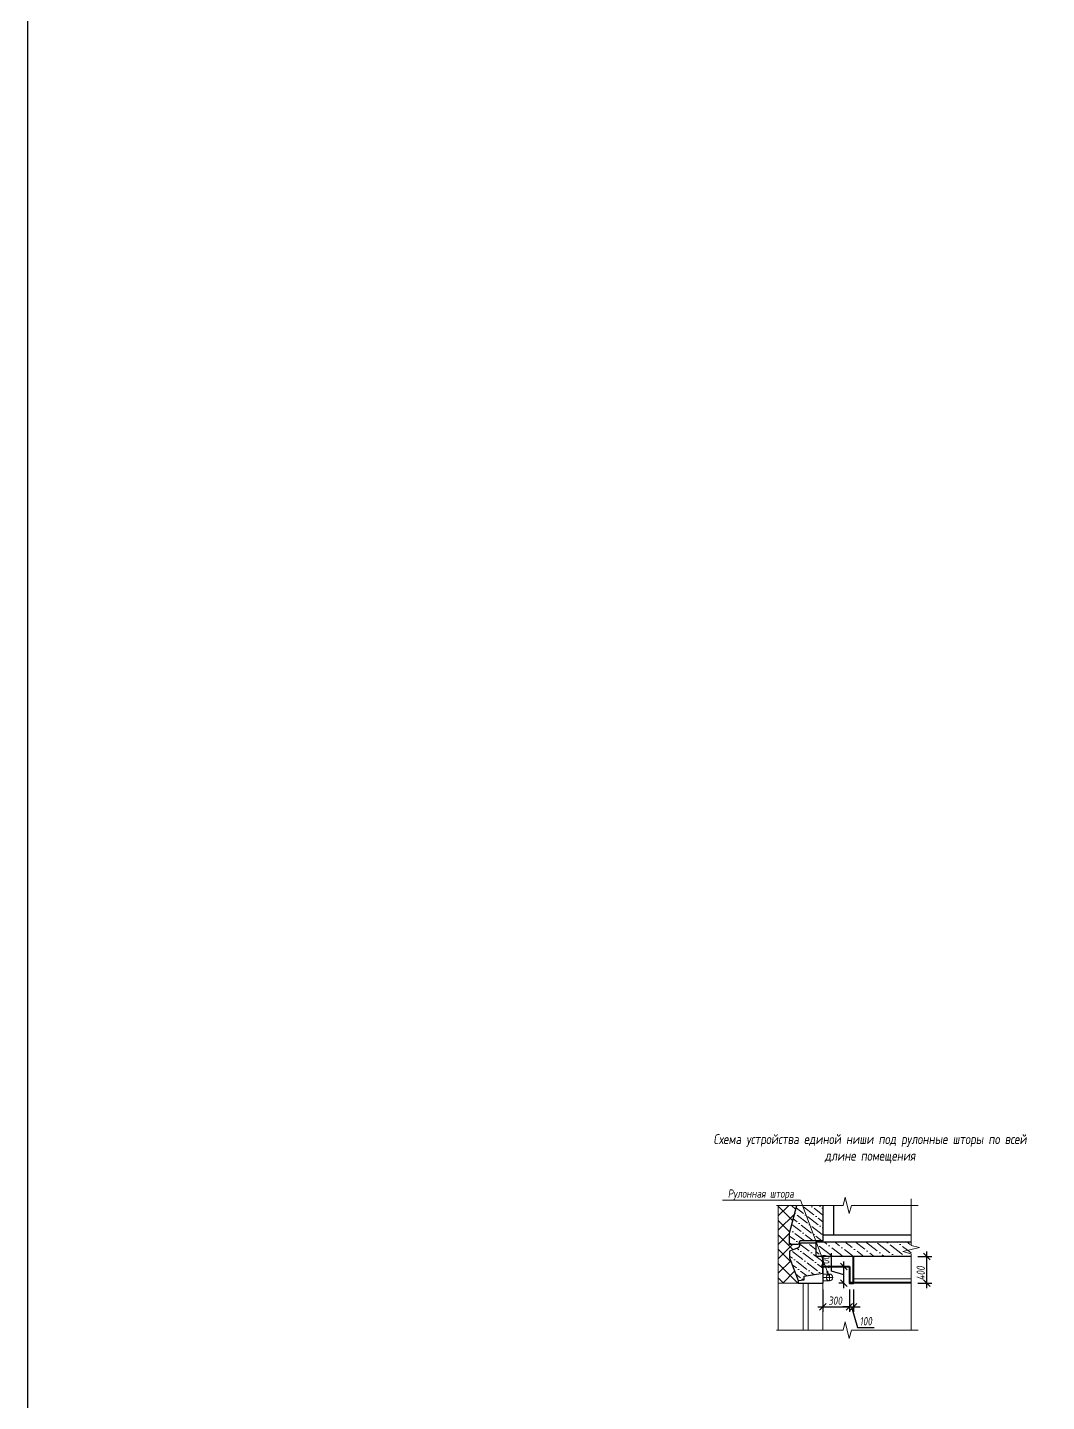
# Model space of a CAD drawing. Header units: millimetres. Extents: x -510890 to 397870, y -45599 to 141350.
# Drawn here: x -510890 to -480185, y 76062 to 117466 of the extents above; entities that cross this region are included whole.
import ezdxf
from ezdxf import colors
from ezdxf.entities.mleader import LeaderData, LeaderLine
from ezdxf.math import Vec2, Vec3

# ---------------------------------------------------------------- set-up
doc = ezdxf.new("R2010")
doc.units = ezdxf.units.MM
for name, color, linetype in [('!!_для разрезов', 7, 'Continuous'), ('АР_Оси_Разм', 250, 'Continuous'), ('АР_Таблицы', 250, 'Continuous')]:
    doc.layers.add(name, color=color, linetype=linetype)
for name, color, linetype, lineweight in [('АР_Выноски_Фасад', 250, 'Continuous', 5), ('АР_Навесной фасад', 250, 'Continuous', 5), ('АР_Окна', 250, 'Continuous', 13), ('АР_Перекрытие', 250, 'Continuous', 30), ('АР_Стены фасадные', 7, 'Continuous', 30), ('АР_Толстая линия', 250, 'Continuous', 30), ('АР_Штриховка', 252, 'Continuous', 0), ('Тонкая линия', 250, 'Continuous', 18), ('Штукатурка по существующим стенам', 30, 'Continuous', 70)]:
    doc.layers.add(name, color=color, linetype=linetype, lineweight=lineweight)
doc.styles.add('GOST 2.304', font='CS_Gost2304.shx')
doc.styles.add('Архитект', font='isocpeur.ttf', dxfattribs={"width": 0.8, "oblique": 8})
doc.styles.add('Архитектурный размер', font='isocpeur.ttf', dxfattribs={"width": 0.8, "oblique": 8})
doc.dimstyles.new('KK 100', dxfattribs={"dimscale": 100, "dimtxt": 3, "dimasz": 2, "dimexe": 1.5, "dimexo": 2, "dimtad": 1, "dimdec": 0, "dimtxsty": 'GOST 2.304', "dimblk": 'OBLIQUE', "dimcen": 2.5, "dimdle": 1.5, "dimadec": 0, "dimazin": 0, "dimtfac": 1, "dimtdec": 0, "dimtmove": 0, "dimatfit": 3, "dimarcsym": 0})
pattern_1 = [(142.433889, (-2058876.89, -655731.74), (-316.994321, 43.542487), [396.875, -79.375, 0, -79.375])]

# ---------------------------------------------------------------- blocks, each defined once
blk = doc.blocks.new('_Oblique')
at = {"color": 0, "linetype": 'ByBlock', "lineweight": -2}
blk.add_line((-0.5, -0.5), (0.5, 0.5), dxfattribs=at)
blk = doc.blocks.new('*D118')
at = {"layer": 'АР_Оси_Разм', "color": 0, "lineweight": -2, "ltscale": 100, "transparency": 16777216}
for p, q in [((-486926, 79432), (-486926, 78763)), ((-486126, 79432), (-486126, 78763)), ((-487076, 78913), (-485976, 78913))]:
    blk.add_line(p, q, dxfattribs=at)
at = {"layer": 'АР_Оси_Разм', "color": 0, "lineweight": -2, "ltscale": 100, "transparency": 16777216, "xscale": 200, "yscale": 200, "zscale": 200, "rotation": 180}
blk.add_blockref('_Oblique', (-486926, 78913), dxfattribs=at)
at = {"layer": 'АР_Оси_Разм', "color": 0, "lineweight": -2, "ltscale": 100, "transparency": 16777216, "xscale": 200, "yscale": 200, "zscale": 200}
blk.add_blockref('_Oblique', (-486126, 78913), dxfattribs=at)
at = {"layer": 'АР_Оси_Разм', "color": 0, "lineweight": 9, "ltscale": 100, "transparency": 16777216, "insert": (-486551, 79101), "char_height": 250, "attachment_point": 5, "style": 'Архитектурный размер'}
blk.add_mtext('300', dxfattribs=at)
blk = doc.blocks.new('*D119')
at = {"layer": 'АР_Оси_Разм', "color": 0, "lineweight": -2, "ltscale": 100, "transparency": 16777216}
for p, q in [((-484066, 80432), (-483637, 80432)), ((-483787, 79482), (-483787, 80582)), ((-484066, 79632), (-483637, 79632))]:
    blk.add_line(p, q, dxfattribs=at)
at = {"layer": 'АР_Оси_Разм', "color": 0, "lineweight": -2, "ltscale": 100, "transparency": 16777216, "xscale": 200, "yscale": 200, "zscale": 200}
for p, rotation in [((-483787, 80432), 90), ((-483787, 79632), 270)]:
    blk.add_blockref('_Oblique', p, dxfattribs=dict(at, rotation=rotation))
at = {"layer": 'АР_Оси_Разм', "color": 0, "lineweight": 9, "ltscale": 100, "transparency": 16777216, "insert": (-483975, 79927), "char_height": 250, "attachment_point": 5, "rotation": 90, "style": 'Архитектурный размер'}
blk.add_mtext('400', dxfattribs=at)
blk = doc.blocks.new('*D116')
at = {"layer": 'АР_Оси_Разм', "color": 0, "lineweight": -2, "ltscale": 100, "transparency": 16777216}
for p, q in [((-486664, 79993), (-486664, 80533)), ((-486295, 79882), (-486664, 79993)), ((-486326, 80132), (-486445, 80132)), ((-486295, 79482), (-486295, 80282)), ((-486326, 79632), (-486445, 79632))]:
    blk.add_line(p, q, dxfattribs=at)
at = {"layer": 'АР_Оси_Разм', "color": 0, "lineweight": -2, "ltscale": 100, "transparency": 16777216, "xscale": 200, "yscale": 200, "zscale": 200}
for p, rotation in [((-486295, 80132), 90), ((-486295, 79632), 270)]:
    blk.add_blockref('_Oblique', p, dxfattribs=dict(at, rotation=rotation))
at = {"layer": 'АР_Оси_Разм', "color": 0, "lineweight": 9, "ltscale": 100, "transparency": 16777216, "insert": (-486851, 80263), "char_height": 250, "attachment_point": 5, "rotation": 90, "style": 'Архитектурный размер'}
blk.add_mtext('200', dxfattribs=at)
blk = doc.blocks.new('*D117')
at = {"layer": 'АР_Оси_Разм', "color": 0, "lineweight": -2, "ltscale": 100, "transparency": 16777216}
for p, q in [((-486126, 79432), (-486126, 78763)), ((-486004, 79432), (-486004, 78763)), ((-486126, 78913), (-486326, 78913)), ((-486126, 78913), (-486004, 78913)), ((-486126, 78913), (-486004, 78913)), ((-486065, 78913), (-485879, 78294)), ((-486004, 78913), (-485804, 78913)), ((-485879, 78294), (-485379, 78294))]:
    blk.add_line(p, q, dxfattribs=at)
at = {"layer": 'АР_Оси_Разм', "color": 0, "lineweight": -2, "ltscale": 100, "transparency": 16777216, "xscale": 200, "yscale": 200, "zscale": 200}
blk.add_blockref('_Oblique', (-486126, 78913), dxfattribs=at)
at = {"layer": 'АР_Оси_Разм', "color": 0, "lineweight": -2, "ltscale": 100, "transparency": 16777216, "xscale": 200, "yscale": 200, "zscale": 200, "rotation": 180}
blk.add_blockref('_Oblique', (-486004, 78913), dxfattribs=at)
at = {"layer": 'АР_Оси_Разм', "color": 0, "lineweight": 9, "ltscale": 100, "transparency": 16777216, "insert": (-485629, 78482), "char_height": 250, "attachment_point": 5, "style": 'Архитектурный размер'}
blk.add_mtext('100', dxfattribs=at)

msp = doc.modelspace()

# ---------------------------------------------------------------- hatches: boundary and pattern name
at = {"layer": 'АР_Навесной фасад', "ltscale": 50}
h = msp.add_hatch(dxfattribs=at)
h.set_pattern_fill('ANSI37', color=256, scale=96)
h.set_pattern_definition([(45, (-2058876.9, -655731.74), (-215.526147, 215.526147), []), (135, (-2058876.9, -655731.74), (-215.526147, -215.526147), [])])
edge = h.paths.add_edge_path()
edge.add_line((-487655.3, 80792.5), (-487664, 80690.1))
edge.add_line((-487753.7, 80656.9), (-487925.3, 80593.3))
edge.add_line((-487925.3, 80593.3), (-487926.6, 80432.5))
edge.add_line((-487926.6, 80432.5), (-487666.6, 79712.5))
edge.add_line((-487666.6, 79712.5), (-487666.6, 79632.5))
edge.add_line((-487666.6, 79632.5), (-488166.5, 79632.5))
edge.add_line((-488266.6, 79661.8), (-488266.6, 81973.2))
edge.add_line((-487666.6, 81973.2), (-488325.1, 81973.2))
edge.add_line((-487844.2, 81973), (-487666.6, 81973.3))
edge.add_line((-487706.1, 81973.2), (-487844.2, 81973.2))
edge.add_line((-487706.1, 81973.2), (-487926.6, 81132.5))
edge.add_line((-487926.6, 81132.5), (-487926.6, 80792.5))
edge.add_line((-487926.6, 80748.3), (-487891.6, 80792.5))
at = {"layer": 'АР_Штриховка', "transparency": 33554559}
h = msp.add_hatch(dxfattribs=at)
h.set_pattern_fill('ANSI36', color=256, scale=50, angle=97.43389)
h.set_pattern_definition(pattern_1)
h.paths.add_polyline_path([(-486926.6, 81973.2), (-487706.1, 81973.2), (-487926.6, 81132.5), (-487926.6, 80792.5), (-487655.3, 80792.5), (-487626.8, 80898.5), (-486926.6, 80898.5)])
h = msp.add_hatch(dxfattribs=at)
h.set_pattern_fill('ANSI36', color=256, scale=50, angle=97.43389)
h.set_pattern_definition(pattern_1)
h.paths.add_polyline_path([(-487125.3, 80433.3), (-487125.3, 80833.3), (-487605.3, 80833.3), (-487655.3, 80693.3), (-487925.3, 80593.3), (-487925.3, 80393.3), (-487666.6, 79712.5), (-487486.6, 79732.5), (-487486.6, 79842.5), (-486925.9, 79932.5), (-486925.9, 80433.3)])
h = msp.add_hatch(dxfattribs=at)
h.set_pattern_fill('ANSI36', color=256, scale=60, angle=97.43389)
h.set_pattern_definition([(142.433889, (-2058876.9, -642531.74), (-380.393185, 52.250984), [476.25, -95.25, 0, -95.25])])
h.paths.add_polyline_path([(-484265.6, 80432.5), (-484265.6, 80872.5), (-487126.6, 80872.5), (-487126.6, 80432.5), (-485339.1, 80432.5), (-485323.1, 80451.7), (-485319.5, 80432.5)])

# ---------------------------------------------------------------- linework, layer by layer
at = {"layer": '!!_для разрезов', "lineweight": 18}
for p, q in [((-486925.9, 79901.9, -1900), (-486725.9, 79901.9, -1900)), ((-486925.9, 79801.9, -1900), (-486625.9, 79801.9, -1900)), ((-486925.9, 79701.9, -1900), (-486725.9, 79701.9, -1900)), ((-486725.9, 79901.9, -1900), (-486725.9, 79701.9, -1900))]:
    msp.add_line(p, q, dxfattribs=at)
at = {"layer": '!!_для разрезов', "lineweight": 18, "elevation": -3800}
for points in [[(-486001.8, 80432.5), (-486001.8, 79756.5), (-484265.5, 79756.4)], [(-484265.5, 79656.4), (-486004, 79656.5)]]:
    msp.add_lwpolyline(points, dxfattribs=at)
at = {"layer": '!!_для разрезов', "color": 251, "lineweight": 18, "elevation": -3800}
for points in [[(-484265.5, 79632.4), (-486125.8, 79632.5), (-486125.8, 80132.5)], [(-486101.8, 79656.5), (-484265.5, 79656.4)]]:
    msp.add_lwpolyline(points, dxfattribs=at)
at = {"layer": '!!_для разрезов', "lineweight": 18}
msp.add_circle((-486725.9, 79801.9, -1900), 100, dxfattribs=at)
at = {"color": 18, "lineweight": 30, "true_color": 0x000000}
msp.add_lwpolyline([(-510890, 39610), (-392630, 39610), (-392630, 141350), (-510890, 141350)], close=True, dxfattribs=at)
at = {"layer": 'АР_Навесной фасад', "ltscale": 50}
for p, q in [((-486599.2, 81973.2, -1900), (-486599.2, 81072.5, -1900)), ((-486926.6, 80912.5, -1900), (-486926.6, 80872.7, -1900)), ((-486925.9, 79632.5, -1900), (-486925.9, 78212.1, -1900))]:
    msp.add_line(p, q, dxfattribs=at)
at = {"layer": 'АР_Навесной фасад', "ltscale": 50, "elevation": -1900}
for points in [[(-488266.6, 78212.1), (-488266.6, 81973.2)], [(-487666.6, 79632.5), (-488266.6, 79632.5)]]:
    msp.add_lwpolyline(points, dxfattribs=at)
at = {"layer": 'АР_Окна', "ltscale": 100, "elevation": -1900}
msp.add_lwpolyline([(-487366.5, 78212.1), (-487366.5, 79632.5), (-487514.5, 79632.5), (-487514.5, 78212.1)], dxfattribs=at)
at = {"layer": 'АР_Перекрытие', "lineweight": 30, "ltscale": 100}
for p, q in [((-486599.2, 81973.2, -1900), (-486599.2, 81072.5, -1900)), ((-487666.6, 79712.5, -1900), (-487666.6, 79632.5, -1900))]:
    msp.add_line(p, q, dxfattribs=at)
at = {"layer": 'АР_Перекрытие', "lineweight": 30}
msp.add_line((-487126.6, 80432.5, -1900), (-487126.6, 80872.5, -1900), dxfattribs=at)
at = {"layer": 'АР_Перекрытие', "color": 7, "lineweight": 30}
msp.add_line((-484265.6, 81072.5, -1900), (-486926.6, 81072.5, -1900), dxfattribs=at)
at = {"layer": 'АР_Перекрытие', "lineweight": 30, "ltscale": 100, "elevation": -1900}
msp.add_lwpolyline([(-484265.6, 80432.5), (-487126.6, 80432.5), (-487126.6, 80872.5), (-484265.6, 80872.5)], dxfattribs=at)
at = {"layer": 'АР_Стены фасадные', "lineweight": 30, "ltscale": 100, "elevation": -1900}
msp.add_lwpolyline([(-486926.6, 81973.2), (-486926.6, 80898.5), (-487611.5, 80898.5, 0.3344384), (-487630.7, 80884), (-487655.3, 80792.5), (-487926.6, 80792.5), (-487926.6, 81132.5), (-487706.1, 81973.2)], format="xyb", dxfattribs=at)
msp.add_lwpolyline([(-487925.3, 80393.3), (-487666.6, 79712.5), (-487486.6, 79732.5), (-487486.6, 79842.5), (-486925.9, 79932.5), (-486925.9, 80433.3), (-487125.3, 80433.3), (-487125.3, 80833.3), (-487605.3, 80833.3), (-487652.1, 80702.1, -0.2218001), (-487664, 80690.1), (-487925.3, 80593.3)], format="xyb", close=True, dxfattribs=at)
at = {"layer": 'АР_Толстая линия', "lineweight": 30, "ltscale": 50, "elevation": -1900}
for points in [[(-486925.9, 80432.5), (-486925.9, 79632.5)], [(-487666.6, 79632.5), (-486925.9, 79632.5)]]:
    msp.add_lwpolyline(points, dxfattribs=at)
at = {"layer": 'Тонкая линия', "color": 7, "linetype": 'Continuous', "ltscale": 25}
for points, elevation in [([(-484053, 81973.2), (-486064, 81973.2), (-486126.5, 81723.2), (-486251.5, 82223.2), (-486314, 81973.2), (-488325.1, 81973.2)], -1900), ([(-484265.5, 78212.1), (-484265.5, 80516.1), (-484515.5, 80578.6), (-484015.5, 80703.6), (-484265.5, 80766.1), (-484265.5, 82168.9)], -3800), ([(-484053, 78212.1), (-486064, 78212.1), (-486126.5, 77962.1), (-486251.5, 78462.1), (-486314, 78212.1), (-488325.1, 78212.1)], -1900)]:
    msp.add_lwpolyline(points, dxfattribs=dict(at, elevation=elevation))
at = {"layer": 'Штукатурка по существующим стенам', "color": 4, "lineweight": 40}
msp.add_line((-486925.9, 80132.5, -1900), (-486125.8, 80132.5, -3800), dxfattribs=at)
at = {"layer": 'Штукатурка по существующим стенам', "color": 4, "lineweight": 40, "elevation": -3800}
msp.add_lwpolyline([(-486125.8, 80132.5), (-486125.8, 79632.5), (-486004.1, 79632.5), (-486001.8, 80432.5)], dxfattribs=at)

# ---------------------------------------------------------------- texts
at = {"layer": 'АР_Таблицы', "lineweight": 9, "insert": (-490405.2, 84117.6, 950), "char_height": 300, "width": 9809.987, "attachment_point": 1, "style": 'Архитект'}
msp.add_mtext('\\pxqc;Схема устройства единой ниши под рулонные шторы по всей длине помещения ', dxfattribs=at)

# ---------------------------------------------------------------- dimensions: what is measured, and where the dimension line sits
at = {"layer": 'АР_Оси_Разм', "lineweight": 9, "ltscale": 100}
dim = msp.add_linear_dim(base=(-486295.1, 80132.5), p1=(-486125.8, 79632.5, -3800), p2=(-486125.8, 80132.5, -3800), angle=90, text='200', dimstyle='KK 100', override={"dimtxt": 2.5, "dimtxsty": 'Архитектурный размер', "dimtmove": 1}, dxfattribs=at)
dim.commit()
dim.dimension.update_dxf_attribs({"geometry": '*D116', "text_midpoint": (-486851.3, 80055.6)})
dim = msp.add_linear_dim(base=(-483787.5, 80432.5), p1=(-484265.5, 79632.4, -3800), p2=(-484265.5, 80432.5, -1900), angle=90, text='400', dimstyle='KK 100', override={"dimtxt": 2.5, "dimtxsty": 'Архитектурный размер', "dimtmove": 1}, dxfattribs=at)
dim.commit()
dim.dimension.update_dxf_attribs({"geometry": '*D119', "text_midpoint": (-483787.5, 79926.6), "dimtype": 160})
dim = msp.add_linear_dim(base=(-486125.8, 78913.2, -1900), p1=(-486926.1, 79631.6, -1900), p2=(-486125.8, 79632.5, -3800), text='300', dimstyle='KK 100', override={"dimtxt": 2.5, "dimtxsty": 'Архитектурный размер', "dimtmove": 1}, dxfattribs=at)
dim.commit()
dim.dimension.update_dxf_attribs({"geometry": '*D118', "text_midpoint": (-486551.1, 78913.2, -1900), "dimtype": 160})
dim = msp.add_linear_dim(base=(-486004.1, 78913.2), p1=(-486125.8, 79632.5, -3800), p2=(-486004.1, 79632.1, -3800), text='100', dimstyle='KK 100', override={"dimtxt": 2.5, "dimtxsty": 'Архитектурный размер', "dimtmove": 1}, dxfattribs=at)
dim.commit()
dim.dimension.update_dxf_attribs({"geometry": '*D117', "text_midpoint": (-485816.8, 78482)})

# ---------------------------------------------------------------- leaders
at = {"layer": 'АР_Выноски_Фасад', "lineweight": 9}
ml = msp.add_multileader_mtext('Standard', dxfattribs=at)
ml.set_content('Рулонная штора', color=256, style='Архитект')
ml.set_leader_properties(color=256, lineweight=-1)
ml.build(insert=Vec2(0, 0))
ml.multileader.update_dxf_attribs({"text_left_attachment_type": 6, "text_right_attachment_type": 6, "dogleg_length": 64.6, "arrow_head_size": 200})
ctx = ml.context
ctx.base_point, ctx.char_height, ctx.arrow_head_size, ctx.landing_gap_size, ctx.plane_origin = Vec3(-489837.5, 82127.6, -1900), 250, 200, 50, Vec3(-493322.5, 93955, -1900)
ctx.left_attachment, ctx.right_attachment = 6, 6
notes = []
notes.append((ctx, [(0, (1, 1, 0), (-487597.8, 82127.6, -1900), (-1, 0), 64.6, [(0, [(-486725.9, 79801.9, -1900)], 256, [])])]))
ctx.mtext.insert, ctx.mtext.width, ctx.mtext.defined_height, ctx.mtext.flow_direction = Vec3(-489787.5, 82452.6, -1900), 2463.885, 771.6, 5
for ctx, leaders in notes:
    for number, flags, end, landing, length, lines in leaders:
        leader = LeaderData()
        leader.index, (leader.has_last_leader_line, leader.has_dogleg_vector, leader.attachment_direction) = number, flags
        leader.last_leader_point, leader.dogleg_vector, leader.dogleg_length = Vec3(end), Vec3(landing), length
        for number, points, colour, breaks in lines:
            line = LeaderLine()
            line.index, line.vertices, line.color, line.breaks = number, Vec3.list(points), colors.encode_raw_color(colour), breaks
            leader.lines.append(line)
        ctx.leaders.append(leader)

doc.saveas('drawing.dxf')
